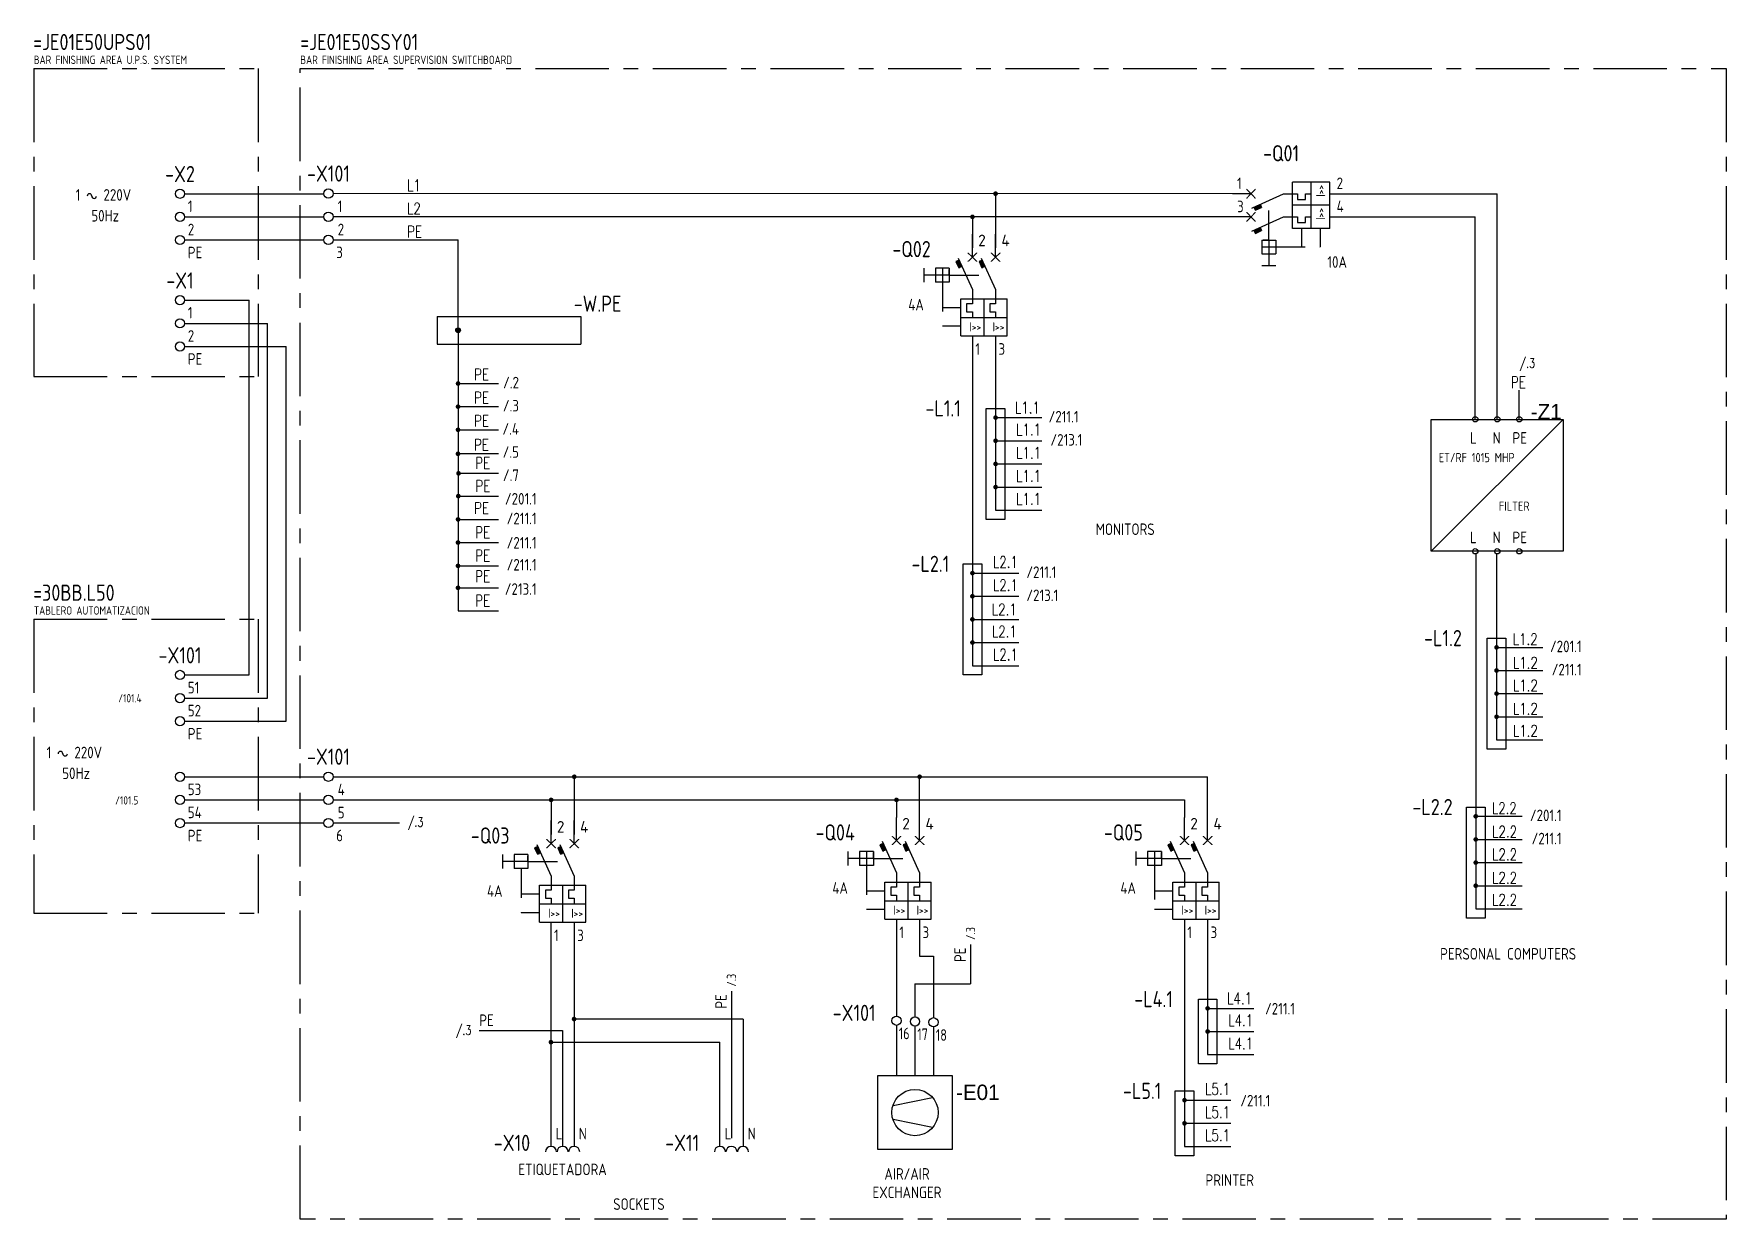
# Model space of a CAD drawing. Header units: millimetres. Extents: x 46 to 412, y 40 to 296.
import ezdxf
from ezdxf.enums import TextEntityAlignment as Align

# ---------------------------------------------------------------- set-up
doc = ezdxf.new("R2010")
doc.units = ezdxf.units.MM
for name, pattern in [('CENTER', [50.8, 31.75, -6.35, 6.35, -6.35]), ('HIDDEN', [9.525, 6.35, -3.175]), ('LTY1', [0])]:
    doc.linetypes.add(name, pattern=pattern)
doc.layers.add('dims', color=7, linetype='Continuous')
doc.layers.add('PEN1', color=3, linetype='LTY1')
doc.styles.add('DIN', font='DIN.SHX', dxfattribs={"width": 0.85})
doc.styles.add('NORMSCHRIFT', font='norm')
doc.styles.add('romans', font='romans.shx', dxfattribs={"width": 0.8})

# ---------------------------------------------------------------- blocks, each defined once
blk = doc.blocks.new('C34')
for centre, start, end in [((0.95, -0.02), 0, 180), ((2.95, -0.02), 180, 0)]:
    blk.add_arc(centre, 1, start, end)
blk = doc.blocks.new('*X4')
at = {"color": 0}
for p, q in [((196.45, 150.5), (197.27, 150.5)), ((196.49, 150.4), (197.32, 150.4)), ((196.5, 150.6), (197.23, 150.6)), ((196.54, 150.3), (197.36, 150.3)), ((196.58, 150.2), (197.41, 150.2)), ((196.63, 150.1), (197.45, 150.1)), ((196.68, 150), (197.5, 150)), ((196.72, 150.7), (197.18, 150.7)), ((196.94, 150.8), (197.14, 150.8)), ((196.72, 149.9), (197.54, 149.9)), ((196.77, 149.8), (197.59, 149.8)), ((196.81, 149.7), (197.64, 149.7)), ((196.86, 149.6), (197.68, 149.6)), ((196.9, 149.5), (197.71, 149.5)), ((196.95, 149.4), (197.49, 149.4)), ((196.99, 149.3), (197.27, 149.3)), ((197.04, 149.2), (197.05, 149.2))]:
    blk.add_line(p, q, dxfattribs=at)
blk = doc.blocks.new('*X3')
at = {"color": 0}
for p, q in [((196.45, 150.5), (197.27, 150.5)), ((196.49, 150.4), (197.32, 150.4)), ((196.5, 150.6), (197.23, 150.6)), ((196.54, 150.3), (197.36, 150.3)), ((196.58, 150.2), (197.41, 150.2)), ((196.63, 150.1), (197.45, 150.1)), ((196.68, 150), (197.5, 150)), ((196.72, 150.7), (197.18, 150.7)), ((196.94, 150.8), (197.14, 150.8)), ((196.72, 149.9), (197.54, 149.9)), ((196.77, 149.8), (197.59, 149.8)), ((196.81, 149.7), (197.64, 149.7)), ((196.86, 149.6), (197.68, 149.6)), ((196.9, 149.5), (197.71, 149.5)), ((196.95, 149.4), (197.49, 149.4)), ((196.99, 149.3), (197.27, 149.3)), ((197.04, 149.2), (197.05, 149.2))]:
    blk.add_line(p, q, dxfattribs=at)
blk = doc.blocks.new('*X2')
at = {"color": 0}
for p, q in [((196.45, 150.5), (197.27, 150.5)), ((196.49, 150.4), (197.32, 150.4)), ((196.5, 150.6), (197.23, 150.6)), ((196.54, 150.3), (197.36, 150.3)), ((196.58, 150.2), (197.41, 150.2)), ((196.63, 150.1), (197.45, 150.1)), ((196.68, 150), (197.5, 150)), ((196.72, 150.7), (197.18, 150.7)), ((196.94, 150.8), (197.14, 150.8)), ((196.72, 149.9), (197.54, 149.9)), ((196.77, 149.8), (197.59, 149.8)), ((196.81, 149.7), (197.64, 149.7)), ((196.86, 149.6), (197.68, 149.6)), ((196.9, 149.5), (197.71, 149.5)), ((196.95, 149.4), (197.49, 149.4)), ((196.99, 149.3), (197.27, 149.3)), ((197.04, 149.2), (197.05, 149.2))]:
    blk.add_line(p, q, dxfattribs=at)
blk = doc.blocks.new('*X7')
at = {"color": 0}
for p, q in [((196.45, 150.5), (197.27, 150.5)), ((196.49, 150.4), (197.32, 150.4)), ((196.5, 150.6), (197.23, 150.6)), ((196.54, 150.3), (197.36, 150.3)), ((196.58, 150.2), (197.41, 150.2)), ((196.63, 150.1), (197.45, 150.1)), ((196.68, 150), (197.5, 150)), ((196.72, 150.7), (197.18, 150.7)), ((196.94, 150.8), (197.14, 150.8)), ((196.72, 149.9), (197.54, 149.9)), ((196.77, 149.8), (197.59, 149.8)), ((196.81, 149.7), (197.64, 149.7)), ((196.86, 149.6), (197.68, 149.6)), ((196.9, 149.5), (197.71, 149.5)), ((196.95, 149.4), (197.49, 149.4)), ((196.99, 149.3), (197.27, 149.3)), ((197.04, 149.2), (197.05, 149.2))]:
    blk.add_line(p, q, dxfattribs=at)
blk = doc.blocks.new('*X8')
at = {"color": 0}
for p, q in [((196.45, 150.5), (197.27, 150.5)), ((196.49, 150.4), (197.32, 150.4)), ((196.5, 150.6), (197.23, 150.6)), ((196.54, 150.3), (197.36, 150.3)), ((196.58, 150.2), (197.41, 150.2)), ((196.63, 150.1), (197.45, 150.1)), ((196.68, 150), (197.5, 150)), ((196.72, 150.7), (197.18, 150.7)), ((196.94, 150.8), (197.14, 150.8)), ((196.72, 149.9), (197.54, 149.9)), ((196.77, 149.8), (197.59, 149.8)), ((196.81, 149.7), (197.64, 149.7)), ((196.86, 149.6), (197.68, 149.6)), ((196.9, 149.5), (197.71, 149.5)), ((196.95, 149.4), (197.49, 149.4)), ((196.99, 149.3), (197.27, 149.3)), ((197.04, 149.2), (197.05, 149.2))]:
    blk.add_line(p, q, dxfattribs=at)

msp = doc.modelspace()

# ---------------------------------------------------------------- linework, layer by layer
at = {"color": 3, "linetype": 'CENTER', "ltscale": 0.5}
for p, q in [((45.85, 288.35), (45.85, 221.85)), ((45.85, 288.35), (94.35, 288.35)), ((94.35, 288.35), (94.35, 221.85)), ((103.43, 288.35), (411.5, 288.35)), ((103.43, 39.79), (103.43, 288.35)), ((411.5, 288.35), (411.5, 39.79)), ((45.85, 221.85), (94.35, 221.85)), ((45.85, 169.38), (94.35, 169.38)), ((45.85, 169.38), (45.85, 105.88)), ((94.35, 169.38), (94.35, 105.88)), ((45.85, 105.88), (94.35, 105.88)), ((411.5, 39.79), (103.43, 39.79))]:
    msp.add_line(p, q, dxfattribs=at)
at = {"color": 7, "linetype": 'Continuous'}
for p, q in [((317.84, 253.82), (317.84, 263.82)), ((321.84, 253.82), (321.84, 263.82)), ((325.84, 253.82), (325.84, 263.82)), ((309.01, 258.22), (315.84, 261.32)), ((315.84, 261.32), (318.89, 261.32)), ((318.89, 261.32), (318.89, 260.07)), ((318.89, 260.07), (320.64, 260.07)), ((320.64, 260.07), (320.64, 261.32)), ((320.64, 261.32), (321.84, 261.32)), ((309.01, 253.22), (315.84, 256.32)), ((309.78, 257.74), (311.14, 258.36)), ((315.84, 256.32), (318.89, 256.32)), ((318.89, 256.32), (318.89, 255.07)), ((320.64, 255.07), (320.64, 256.32)), ((320.64, 256.32), (321.84, 256.32)), ((309.78, 252.74), (311.14, 253.36)), ((318.89, 255.07), (320.64, 255.07)), ((311.21, 251.32), (314.21, 251.32)), ((311.21, 249.82), (314.21, 249.82)), ((312.71, 251.32), (311.46, 251.32)), ((238.15, 245.23), (238.15, 242.23)), ((240.65, 245.23), (240.65, 242.23)), ((242.15, 245.23), (242.15, 242.23)), ((243.65, 245.23), (243.65, 242.23)), ((245.07, 246.67), (245.69, 245.3)), ((245.54, 247.43), (248.65, 240.6)), ((250.07, 246.67), (250.69, 245.3)), ((250.54, 247.43), (253.65, 240.6)), ((311.21, 248.32), (314.21, 248.32)), ((311.21, 245.82), (314.21, 245.82)), ((243.65, 243.73), (243.65, 244.98)), ((246.15, 238.61), (256.15, 238.61)), ((248.65, 240.6), (248.65, 237.55)), ((253.65, 240.6), (253.65, 237.55)), ((246.15, 234.61), (256.15, 234.61)), ((247.4, 237.55), (247.4, 235.8)), ((248.65, 237.55), (247.4, 237.55)), ((247.4, 235.8), (248.65, 235.8)), ((248.65, 235.8), (248.65, 234.61)), ((253.65, 237.55), (252.4, 237.55)), ((252.4, 237.55), (252.4, 235.8)), ((252.4, 235.8), (253.65, 235.8)), ((253.65, 235.8), (253.65, 234.61)), ((246.15, 230.61), (256.15, 230.61)), ((154.52, 120.75, -53), (157.62, 113.92, -53)), ((159.52, 120.75, -53), (162.62, 113.92, -53)), ((229.13, 121.42), (232.24, 114.59)), ((234.13, 121.42), (237.24, 114.59)), ((291.37, 121.42), (294.47, 114.59)), ((296.37, 121.42), (299.47, 114.59)), ((147.12, 118.55, -53), (147.12, 115.55, -53)), ((149.62, 118.55, -53), (149.62, 115.55, -53)), ((152.62, 118.55, -53), (152.62, 115.55, -53)), ((152.62, 117.05, -53), (152.62, 118.3, -53)), ((154.04, 119.99, -53), (154.66, 118.62, -53)), ((159.04, 119.99, -53), (159.66, 118.62, -53)), ((221.74, 119.22), (221.74, 116.22)), ((224.24, 119.22), (224.24, 116.22)), ((225.74, 119.22), (225.74, 116.22)), ((227.24, 119.22), (227.24, 116.22)), ((227.24, 117.72), (227.24, 118.97)), ((228.66, 120.65), (229.28, 119.29)), ((233.66, 120.65), (234.28, 119.29)), ((283.97, 119.22), (283.97, 116.22)), ((286.47, 119.22), (286.47, 116.22)), ((287.97, 119.22), (287.97, 116.22)), ((289.47, 119.22), (289.47, 116.22)), ((289.47, 117.72), (289.47, 118.97)), ((290.89, 120.65), (291.51, 119.29)), ((295.89, 120.65), (296.51, 119.29)), ((157.62, 113.92, -53), (157.62, 110.87, -53)), ((162.62, 113.92, -53), (162.62, 110.87, -53)), ((232.24, 114.59), (232.24, 111.54)), ((237.24, 114.59), (237.24, 111.54)), ((294.47, 114.59), (294.47, 111.54)), ((299.47, 114.59), (299.47, 111.54)), ((155.12, 111.92, -53), (165.12, 111.92, -53)), ((157.62, 110.87, -53), (156.37, 110.87, -53)), ((156.37, 110.87, -53), (156.37, 109.12, -53)), ((162.62, 110.87, -53), (161.37, 110.87, -53)), ((161.37, 110.87, -53), (161.37, 109.12, -53)), ((229.74, 112.59), (239.74, 112.59)), ((230.99, 111.54), (230.99, 109.79)), ((232.24, 111.54), (230.99, 111.54)), ((230.99, 109.79), (232.24, 109.79)), ((232.24, 109.79), (232.24, 108.59)), ((235.99, 111.54), (235.99, 109.79)), ((237.24, 111.54), (235.99, 111.54)), ((235.99, 109.79), (237.24, 109.79)), ((237.24, 109.79), (237.24, 108.59)), ((291.97, 112.59), (301.97, 112.59)), ((294.47, 111.54), (293.22, 111.54)), ((293.22, 111.54), (293.22, 109.79)), ((293.22, 109.79), (294.47, 109.79)), ((294.47, 109.79), (294.47, 108.59)), ((299.47, 111.54), (298.22, 111.54)), ((298.22, 111.54), (298.22, 109.79)), ((298.22, 109.79), (299.47, 109.79)), ((299.47, 109.79), (299.47, 108.59)), ((155.12, 107.92, -53), (165.12, 107.92, -53)), ((156.37, 109.12, -53), (157.62, 109.12, -53)), ((157.62, 109.12, -53), (157.62, 107.92, -53)), ((161.37, 109.12, -53), (162.62, 109.12, -53)), ((162.62, 109.12, -53), (162.62, 107.92, -53)), ((229.74, 108.59), (239.74, 108.59)), ((291.97, 108.59), (301.97, 108.59)), ((155.12, 103.92, -53), (165.12, 103.92, -53)), ((229.74, 104.59), (239.74, 104.59)), ((229.74, 104.59), (239.74, 104.59)), ((291.97, 104.59), (301.97, 104.59))]:
    msp.add_line(p, q, dxfattribs=at)
at = {"color": 7}
for p, q in [((325.84, 263.82), (317.84, 263.82)), ((78.43, 261.32), (108.51, 261.32)), ((308.84, 261.32), (110.51, 261.35)), ((253.65, 261.33), (253.65, 249.61)), ((325.84, 261.32), (329.84, 261.32)), ((329.84, 261.32), (362.05, 261.32)), ((362.05, 212.58), (362.05, 261.32)), ((78.43, 256.32), (108.51, 256.32)), ((248.65, 256.32), (248.65, 249.61)), ((309.47, 258.43), (309.78, 257.74)), ((310.83, 259.05), (311.14, 258.36)), ((325.84, 258.82), (317.84, 258.82)), ((325.84, 256.32), (329.84, 256.32)), ((329.84, 256.32), (357.3, 256.32)), ((357.3, 212.58), (357.3, 256.32)), ((248.65, 247.61), (248.65, 252.61)), ((253.65, 247.61), (253.65, 252.61)), ((309.47, 253.43), (309.78, 252.74)), ((310.83, 254.05), (311.14, 253.36)), ((325.84, 253.82), (317.84, 253.82)), ((311.21, 251.32), (311.21, 248.32)), ((312.71, 251.32), (312.71, 245.82)), ((314.21, 251.32), (314.21, 248.32)), ((243.65, 245.23), (240.65, 245.23)), ((245.75, 246.98), (245.07, 246.67)), ((246.37, 245.61), (245.69, 245.3)), ((250.75, 246.98), (250.07, 246.67)), ((251.37, 245.61), (250.69, 245.3)), ((243.65, 243.73), (238.15, 243.73)), ((243.65, 242.23), (240.65, 242.23)), ((78.43, 238.32), (92.35, 238.32)), ((246.15, 230.61), (246.15, 238.61)), ((251.15, 230.61), (251.15, 238.61)), ((256.15, 230.61), (256.15, 238.61)), ((78.43, 233.32), (96.35, 233.32)), ((248.65, 230.61), (248.65, 226.61)), ((253.65, 230.61), (253.65, 226.61)), ((248.65, 229.61), (248.65, 159.36)), ((253.65, 229.61), (253.65, 192.95)), ((357.4, 183.52), (357.4, 106.82)), ((361.9, 183.53), (361.9, 143.32)), ((162.62, 135.36, -53), (162.62, 122.92, -53)), ((237.24, 121.59), (237.24, 135.36)), ((299.47, 121.59), (299.47, 135.36)), ((157.62, 130.36, -53), (157.62, 122.92, -53)), ((157.62, 120.92, -53), (157.62, 125.92, -53)), ((162.62, 120.92, -53), (162.62, 125.92, -53)), ((232.24, 121.59), (232.24, 126.59)), ((294.47, 121.59), (294.47, 126.59)), ((229.34, 120.96), (228.66, 120.65)), ((234.34, 120.96), (233.66, 120.65)), ((291.58, 120.96), (290.89, 120.65)), ((296.58, 120.96), (295.89, 120.65)), ((152.62, 117.05, -53), (147.12, 117.05, -53)), ((152.62, 118.55, -53), (149.62, 118.55, -53)), ((154.73, 120.3, -53), (154.04, 119.99, -53)), ((155.35, 118.93, -53), (154.66, 118.62, -53)), ((159.73, 120.3, -53), (159.04, 119.99, -53)), ((160.35, 118.93, -53), (159.66, 118.62, -53)), ((227.24, 117.72), (221.74, 117.72)), ((227.24, 119.22), (224.24, 119.22)), ((229.96, 119.6), (229.28, 119.29)), ((234.96, 119.6), (234.28, 119.29)), ((289.47, 117.72), (283.97, 117.72)), ((289.47, 119.22), (286.47, 119.22)), ((292.2, 119.6), (291.51, 119.29)), ((297.2, 119.6), (296.51, 119.29)), ((152.62, 115.55, -53), (149.62, 115.55, -53)), ((227.24, 116.22), (224.24, 116.22)), ((289.47, 116.22), (286.47, 116.22)), ((155.12, 103.92, -53), (155.12, 111.92, -53)), ((160.12, 103.92, -53), (160.12, 111.92, -53)), ((165.12, 103.92, -53), (165.12, 111.92, -53)), ((229.74, 104.59), (229.74, 112.59)), ((234.74, 104.59), (234.74, 112.59)), ((239.74, 104.59), (239.74, 112.59)), ((291.97, 104.59), (291.97, 112.59)), ((296.97, 104.59), (296.97, 112.59)), ((301.97, 104.59), (301.97, 112.59)), ((157.59, 103.92, -53), (157.59, 55.52, -53)), ((162.59, 103.92, -53), (162.59, 55.52, -53)), ((237.24, 104.59), (237.24, 96.61)), ((294.47, 104.59), (294.47, 100.59)), ((294.47, 103.59), (294.47, 55.5)), ((299.47, 104.59), (299.47, 100.59)), ((299.47, 103.59), (299.47, 75.33)), ((199.09, 83.02, -53), (162.59, 83.02, -53)), ((199.09, 83.02, -53), (199.09, 55.52, -53)), ((157.59, 78.02, -53), (194.09, 78.02, -53)), ((194.09, 55.52, -53), (194.09, 78.02, -53))]:
    msp.add_line(p, q, dxfattribs=at)
at = {"color": 7, "linetype": 'HIDDEN'}
for p, q in [((312.71, 251.32), (312.71, 259.9)), ((319.76, 253.82), (319.76, 249.82)), ((323.76, 253.82), (323.76, 249.82)), ((314.21, 249.82), (323.76, 249.82)), ((242.15, 242.23), (242.15, 232.68)), ((243.65, 243.73), (252.23, 243.73)), ((246.15, 236.68), (242.15, 236.68)), ((246.15, 232.68), (242.15, 232.68)), ((152.62, 117.05, -53), (161.2, 117.05, -53)), ((227.24, 117.72), (235.82, 117.72)), ((289.47, 117.72), (298.05, 117.72)), ((151.12, 115.55, -53), (151.12, 106, -53)), ((225.74, 116.22), (225.74, 106.67)), ((287.97, 116.22), (287.97, 106.67)), ((155.12, 110, -53), (151.12, 110, -53)), ((229.74, 110.67), (225.74, 110.67)), ((291.97, 110.67), (287.97, 110.67)), ((229.74, 106.67), (225.74, 106.67)), ((291.97, 106.67), (287.97, 106.67)), ((155.12, 106, -53), (151.12, 106, -53))]:
    msp.add_line(p, q, dxfattribs=at)
at = {"color": 7, "linetype": 'CENTER'}
for p, q in [((78.43, 251.35), (108.51, 251.35)), ((110.51, 251.35), (137.51, 251.35)), ((137.51, 231.82), (137.51, 251.35)), ((78.43, 228.35), (100.35, 228.35)), ((366.8, 212.58), (366.8, 218.85)), ((78.43, 147.38), (100.35, 147.38)), ((78.43, 125.38), (108.51, 125.38)), ((110.51, 125.38), (124.87, 125.38)), ((236.24, 90.61), (248.24, 90.61)), ((236.24, 90.61), (236.24, 83.49)), ((142.09, 80.52, -53), (160.09, 80.52, -53)), ((236.24, 81.49), (236.24, 70.82))]:
    msp.add_line(p, q, dxfattribs=at)
at = {"color": 2}
for p, q in [((133.01, 234.82), (164.01, 234.82)), ((133.01, 234.82), (133.01, 228.82)), ((164.01, 234.82), (164.01, 228.82)), ((133.01, 228.82), (164.01, 228.82))]:
    msp.add_line(p, q, dxfattribs=at)
for p, q in [((137.51, 231.82), (137.51, 176.21)), ((137.51, 222.07), (137.51, 171.21)), ((137.51, 220.32), (146.26, 220.32)), ((137.51, 215.32), (146.26, 215.32)), ((137.51, 212.32), (137.51, 171.21)), ((253.65, 212.95), (263.65, 212.95)), ((137.51, 210.32), (146.26, 210.32)), ((138.01, 205.21), (146.26, 205.21)), ((253.65, 207.95), (263.65, 207.95)), ((137.51, 202.57), (137.51, 171.21)), ((253.65, 202.95), (263.65, 202.95)), ((137.76, 200.96), (146.26, 200.96)), ((253.65, 197.95), (263.65, 197.95)), ((137.76, 195.96), (146.26, 195.96)), ((137.76, 190.96), (146.26, 190.96)), ((253.65, 192.95), (263.65, 192.95)), ((137.76, 185.96), (146.26, 185.96)), ((137.51, 180.96), (146.26, 180.96)), ((248.65, 179.36), (258.65, 179.36)), ((137.51, 176.21), (146.26, 176.21)), ((248.65, 174.36), (258.65, 174.36)), ((137.51, 171.21), (146.26, 171.21)), ((248.65, 169.36), (258.65, 169.36)), ((248.65, 164.36), (258.65, 164.36)), ((361.9, 163.32), (371.9, 163.32)), ((248.65, 159.36), (258.65, 159.36)), ((361.9, 158.32), (371.9, 158.32)), ((361.9, 153.32), (371.9, 153.32)), ((361.9, 148.32), (371.9, 148.32)), ((361.9, 143.32), (371.9, 143.32)), ((357.4, 126.82), (367.4, 126.82)), ((357.4, 121.82), (367.4, 121.82)), ((357.4, 116.82), (367.4, 116.82)), ((357.4, 111.82), (367.4, 111.82)), ((357.4, 106.82), (367.4, 106.82)), ((299.47, 85.33), (309.47, 85.33)), ((299.47, 80.33), (309.47, 80.33)), ((299.47, 75.33), (309.47, 75.33)), ((228.24, 54.82), (228.24, 70.82)), ((228.24, 70.82), (244.24, 70.82)), ((244.24, 70.82), (244.24, 54.82)), ((294.47, 65.5), (304.47, 65.5)), ((294.47, 60.5), (304.47, 60.5)), ((294.47, 55.5), (304.47, 55.5)), ((244.24, 54.82), (228.24, 54.82))]:
    msp.add_line(p, q)
at = {"linetype": 'HIDDEN'}
msp.add_line((287.97, 115.17), (287.97, 106.67), dxfattribs=at)
at = {"ltscale": 0.5}
for p, q in [((232.24, 104.59), (232.24, 83.66)), ((248.24, 99.11), (248.24, 90.61)), ((237.24, 96.61), (240.24, 96.61)), ((240.24, 96.61), (240.24, 83.32)), ((232.24, 81.66), (232.24, 70.99)), ((240.24, 81.32), (240.24, 70.82))]:
    msp.add_line(p, q, dxfattribs=at)
at = {"linetype": 'CENTER'}
msp.add_line((196.58, 89.02, -53), (196.59, 55.52, -53), dxfattribs=at)
at = {"const_width": 0.5}
for points in [[(253.4, 261.33, 1), (253.9, 261.33, 1)], [(248.4, 256.32, 1), (248.9, 256.32, 1)], [(137.26, 220.32, 1), (137.76, 220.32, 1)], [(137.26, 215.32, 1), (137.76, 215.32, 1)], [(253.4, 212.95, 1), (253.9, 212.95, 1)], [(137.26, 210.32, 1), (137.76, 210.32, 1)], [(253.4, 207.95, 1), (253.9, 207.95, 1)], [(137.25, 205.14, 1), (137.75, 205.14, 1)], [(137.36, 200.91, 1), (137.86, 200.91, 1)], [(253.4, 202.95, 1), (253.9, 202.95, 1)], [(253.4, 197.95, 1), (253.9, 197.95, 1)], [(137.31, 195.99, 1), (137.81, 195.99, 1)], [(137.26, 190.96, 1), (137.76, 190.96, 1)], [(137.25, 185.96, 1), (137.75, 185.96, 1)], [(137.25, 180.93, 1), (137.75, 180.93, 1)], [(248.4, 179.36, 1), (248.9, 179.36, 1)], [(137.25, 176.18, 1), (137.75, 176.18, 1)], [(248.4, 174.36, 1), (248.9, 174.36, 1)], [(248.4, 169.36, 1), (248.9, 169.36, 1)], [(248.4, 164.36, 1), (248.9, 164.36, 1)], [(361.65, 163.32, 1), (362.15, 163.32, 1)], [(361.65, 163.32, 1), (362.15, 163.32, 1)], [(361.65, 163.32, 1), (362.15, 163.32, 1)], [(361.65, 158.32, 1), (362.15, 158.32, 1)], [(361.65, 158.32, 1), (362.15, 158.32, 1)], [(361.65, 153.32, 1), (362.15, 153.32, 1)], [(361.65, 148.32, 1), (362.15, 148.32, 1)], [(357.15, 126.82, 1), (357.65, 126.82, 1)], [(357.15, 121.82, 1), (357.65, 121.82, 1)], [(357.15, 116.82, 1), (357.65, 116.82, 1)], [(357.15, 111.82, 1), (357.65, 111.82, 1)], [(299.22, 85.33, 1), (299.72, 85.33, 1)], [(299.22, 80.33, 1), (299.72, 80.33, 1)], [(294.22, 65.5, 1), (294.72, 65.5, 1)], [(294.22, 60.5, 1), (294.72, 60.5, 1)]]:
    msp.add_lwpolyline(points, format="xyb", close=True, dxfattribs=at)
at = {"color": 2, "const_width": 0.5}
msp.add_lwpolyline([(137.26, 231.82, 1), (137.76, 231.82, 1)], format="xyb", close=True, dxfattribs=at)
at = {"color": 2}
for points in [[(251.65, 214.95), (255.65, 214.95), (255.65, 190.95), (251.65, 190.95)], [(246.65, 181.36), (250.65, 181.36), (250.65, 157.36), (246.65, 157.36)], [(359.9, 165.32), (363.9, 165.32), (363.9, 141.32), (359.9, 141.32)], [(355.4, 128.82), (359.4, 128.82), (359.4, 104.82), (355.4, 104.82)], [(297.47, 87.33), (301.47, 87.33), (301.47, 73.33), (297.47, 73.33)], [(292.47, 67.5), (296.47, 67.5), (296.47, 53.5), (292.47, 53.5)]]:
    msp.add_lwpolyline(points, close=True, dxfattribs=at)
at = {"const_width": 0.5, "elevation": -53}
for points in [[(162.37, 135.36, 1), (162.87, 135.36, 1)], [(236.99, 135.36, 1), (237.49, 135.36, 1)], [(157.37, 130.36, 1), (157.87, 130.36, 1)], [(231.99, 130.36, 1), (232.49, 130.36, 1)]]:
    msp.add_lwpolyline(points, format="xyb", close=True, dxfattribs=at)
at = {"color": 7, "const_width": 0.5, "elevation": -53}
for points in [[(162.33, 83.02, 1), (162.83, 83.02, 1)], [(157.33, 78.02, 1), (157.83, 78.02, 1)]]:
    msp.add_lwpolyline(points, format="xyb", close=True, dxfattribs=at)
at = {"color": 7}
for centre in [(77.43, 261.32), (109.51, 261.35), (77.43, 256.32), (109.51, 256.35), (77.43, 251.32), (109.51, 251.35), (77.43, 238.32), (77.43, 233.32), (77.43, 228.32), (77.43, 157.36), (77.43, 152.36), (77.43, 147.36), (77.43, 135.36), (109.51, 135.37), (77.43, 130.36), (109.51, 130.37), (77.43, 125.36), (109.51, 125.37), (232.24, 82.66), (236.24, 82.49), (240.24, 82.32)]:
    msp.add_circle(centre, 1, dxfattribs=at)
at = {"color": 2}
msp.add_circle((137.52, 231.82), 0.5, dxfattribs=at)
at = {"layer": 'dims'}
for p, q in [((92.35, 157.36), (92.35, 238.32)), ((96.35, 152.36), (96.35, 233.32)), ((100.35, 147.38), (100.35, 228.35)), ((78.43, 157.36), (92.35, 157.36)), ((78.43, 152.36), (96.35, 152.36)), ((78.43, 135.36), (108.51, 135.36)), ((110.51, 135.36), (299.47, 135.36)), ((78.43, 130.36), (108.51, 130.36)), ((110.51, 130.36), (294.47, 130.36)), ((232.24, 130.36), (232.24, 126.59)), ((294.47, 130.36), (294.47, 126.59))]:
    msp.add_line(p, q, dxfattribs=at)
at = {"layer": 'PEN1', "color": 7, "linetype": 'LTY1'}
for p, q in [((308.79, 261.32), (304.84, 261.32)), ((308.79, 256.32), (110.51, 256.32)), ((231.49, 64.32), (239.99, 66.07)), ((239.99, 59.57), (231.49, 61.32))]:
    msp.add_line(p, q, dxfattribs=at)
at = {"layer": 'PEN1', "linetype": 'LTY1'}
for p, q in [((347.8, 184.08), (347.8, 212.58)), ((347.8, 184.08), (376.3, 212.58)), ((347.8, 212.58), (376.3, 212.58)), ((376.3, 212.58), (376.3, 184.08)), ((376.3, 184.08), (347.8, 184.08))]:
    msp.add_line(p, q, dxfattribs=at)
at = {"layer": 'PEN1', "color": 7, "linetype": 'CENTER'}
msp.add_line((160.09, 80.52, -53), (160.09, 55.52, -53), dxfattribs=at)
at = {"layer": 'PEN1', "linetype": 'LTY1'}
for centre in [(357.3, 212.58), (362.05, 212.58), (366.8, 212.58), (357.3, 184.08), (362.05, 184.08), (366.8, 184.08)]:
    msp.add_circle(centre, 0.57, dxfattribs=at)
at = {"layer": 'PEN1', "color": 7, "linetype": 'LTY1'}
msp.add_circle((236.24, 62.82), 5, dxfattribs=at)
for centre in [(157.59, 54.32, -53), (160.09, 54.32, -53), (162.59, 54.32, -53), (194.09, 54.32, -53), (196.59, 54.32, -53), (199.09, 54.32, -53)]:
    msp.add_arc(centre, 1.2, 0, 180, dxfattribs=at)

# ---------------------------------------------------------------- block references
at = {"xscale": 0.5, "yscale": 0.5, "zscale": 0.5}
for p in [(57.4, 260.82), (51.12, 140.36, 17.67)]:
    msp.add_blockref('C34', p, dxfattribs=at)
at = {"color": 7, "rotation": 90}
for p in [(460.34, 61.32), (460.34, 56.32)]:
    msp.add_blockref('*X2', p, dxfattribs=at)
at = {"color": 7}
for name, p in [('*X7', (48.65, 96.11)), ('*X7', (53.65, 96.11)), ('*X3', (32.24, -29.91)), ('*X3', (37.24, -29.91)), ('*X8', (94.47, -29.91)), ('*X8', (99.47, -29.91)), ('*X4', (-42.38, -30.58, -53)), ('*X4', (-37.38, -30.58, -53))]:
    msp.add_blockref(name, p, dxfattribs=at)

# ---------------------------------------------------------------- texts
at = {"color": 3, "style": 'DIN', "width": 0.85}
for s, p in [('=JE01E50UPS01', (45.71, 292.35)), ('=JE01E50SSY01', (103.41, 292.35)), ('-W.PE', (162.51, 235.82)), ('=30BB.L50', (45.71, 173.38))]:
    msp.add_text(s, height=3.5, dxfattribs=at).set_placement(p)
for s, height, style, width, p in [('BAR FINISHING AREA U.P.S. SYSTEM', 1.8, 'DIN', 0.85, (45.85, 289.35)), ('BAR FINISHING AREA SUPERVISION SWITCHBOARD', 1.8, 'DIN', 0.85, (103.43, 289.35)), ('L1', 2.5, 'romans', 0.75, (126.5, 261.88)), ('1', 2.5, 'DIN', 0.85, (54.9, 259.82)), ('220V', 2.5, 'DIN', 0.85, (60.9, 259.82)), ('50Hz', 2.5, 'DIN', 0.85, (58.27, 255.32)), ('L2', 2.5, 'romans', 0.75, (126.5, 256.88)), ('PE', 2.5, 'romans', 0.75, (126.5, 251.88)), ('PE', 2.5, 'romans', 0.75, (140.97, 221.01)), ('PE', 2.5, 'romans', 0.75, (365, 219.35)), ('PE', 2.5, 'romans', 0.75, (140.97, 216.01)), ('L1.1', 2.5, 'romans', 0.75, (257.85, 213.84)), ('PE', 2.5, 'romans', 0.75, (140.97, 211.01)), ('L1.1', 2.5, 'romans', 0.75, (258.1, 209.11)), ('PE', 2.5, 'romans', 0.75, (140.96, 205.83)), ('L1.1', 2.5, 'romans', 0.75, (258.1, 204.09)), ('ET/RF 1015 MHP', 2, 'DIN', 0.85, (349.4, 203.32)), ('PE', 2.5, 'romans', 0.75, (141.22, 201.9)), ('L1.1', 2.5, 'romans', 0.75, (258.1, 199.09)), ('PE', 2.5, 'romans', 0.75, (141.27, 196.93)), ('PE', 2.5, 'romans', 0.75, (140.97, 192.15)), ('L1.1', 2.5, 'romans', 0.75, (258.1, 194.11)), ('FILTER', 2, 'DIN', 0.85, (362.4, 192.82)), ('PE', 2.5, 'romans', 0.75, (141.22, 186.9)), ('PE', 2.5, 'romans', 0.75, (141.22, 181.9)), ('L2.1', 2.5, 'romans', 0.75, (253.1, 180.5)), ('PE', 2.5, 'romans', 0.75, (141.22, 177.43)), ('L2.1', 2.5, 'romans', 0.75, (253.1, 175.5)), ('TABLERO AUTOMATIZACION', 1.8, 'DIN', 0.85, (45.85, 170.38)), ('PE', 2.5, 'romans', 0.75, (141.22, 172.15)), ('L2.1', 2.5, 'romans', 0.75, (252.84, 170.25)), ('L2.1', 2.5, 'romans', 0.75, (252.85, 165.5)), ('L1.2', 2.5, 'romans', 0.75, (365.39, 163.83)), ('L2.1', 2.5, 'romans', 0.75, (253.1, 160.5)), ('L1.2', 2.5, 'romans', 0.75, (365.44, 158.73)), ('L1.2', 2.5, 'romans', 0.75, (365.44, 153.83)), ('/101.4', 1.8, 'DIN', 0.85, (64.08, 151.43)), ('L1.2', 2.5, 'romans', 0.75, (365.44, 148.78)), ('L1.2', 2.5, 'romans', 0.75, (365.44, 144.03)), ('1', 2.5, 'DIN', 0.85, (48.62, 139.36, 17.67)), ('220V', 2.5, 'DIN', 0.85, (54.62, 139.36, 17.67)), ('50Hz', 2.5, 'DIN', 0.85, (51.99, 134.86, 17.67)), ('/101.5', 1.8, 'DIN', 0.85, (63.41, 129.36)), ('L2.2', 2.5, 'romans', 0.75, (360.89, 127.33)), ('L2.2', 2.5, 'romans', 0.75, (360.94, 122.23)), ('L2.2', 2.5, 'romans', 0.75, (360.94, 117.33)), ('L2.2', 2.5, 'romans', 0.75, (360.94, 112.28)), ('L2.2', 2.5, 'romans', 0.75, (360.94, 107.53)), ('L4.1', 2.5, 'romans', 0.75, (303.68, 86.22)), ('PE', 2.5, 'DIN', 0.85, (142.09, 81.52, -53)), ('L4.1', 2.5, 'romans', 0.75, (303.93, 81.48)), ('L4.1', 2.5, 'romans', 0.75, (303.93, 76.48)), ('L5.1', 2.5, 'romans', 0.75, (298.93, 66.64)), ('L5.1', 2.5, 'romans', 0.75, (298.93, 61.64)), ('L5.1', 2.5, 'romans', 0.75, (298.93, 56.64))]:
    msp.add_text(s, height=height, dxfattribs=dict(style=style, width=width)).set_placement(p)
for s, p in [('-Q01', (315.34, 268.32)), ('-X2', (77.43, 263.82)), ('-X101', (109.51, 263.93)), ('-X1', (77.43, 240.82)), ('-X101', (77.43, 159.86)), ('-X101', (109.51, 137.95))]:
    msp.add_text(s, height=3.5, dxfattribs=at).set_placement(p, align=Align.CENTER)
at = {"color": 7, "style": 'DIN'}
for s, width, p in [('1', 0.85, (305.84, 262.32)), ('2', 0.85, (327.34, 262.32)), ('1', 0.85, (79.12, 257.35)), ('1', 0.85, (111.51, 257.35)), ('3', 0.85, (305.84, 257.32)), ('4', 0.85, (327.34, 257.32)), ('2', 0.85, (79.12, 252.35)), ('2', 0.85, (111.51, 252.35)), ('PE', 0.85, (79.12, 247.37)), ('3', 0.85, (111.19, 247.4)), ('10A', 0.85, (325.34, 245.32)), ('1', 0.85, (79.12, 234.35)), ('2', 0.85, (79.12, 229.35)), ('PE', 0.85, (79.12, 224.37)), ('51', 0.85, (79.12, 153.38)), ('52', 0.85, (79.12, 148.41)), ('PE', 0.85, (79.12, 143.41)), ('53', 0.85, (79.12, 131.38)), ('4', 0.85, (111.51, 131.37)), ('54', 0.85, (79.12, 126.41)), ('5', 0.85, (111.51, 126.37)), ('PE', 0.85, (79.12, 121.41)), ('6', 0.85, (111.19, 121.42)), ('16', 0.8, (232.74, 78.66)), ('17', 0.8, (236.74, 78.49)), ('18', 0.8, (240.74, 78.32)), ('L', 0.85, (158.59, 57.02, -53)), ('N', 0.85, (163.59, 57.02, -53)), ('L', 0.85, (195.09, 57.02, -53)), ('N', 0.85, (200.09, 57.02, -53))]:
    msp.add_text(s, height=2.5, dxfattribs=dict(at, width=width)).set_placement(p)
at = {"color": 7, "style": 'DIN', "width": 1.5}
for p in [(308.84, 261.32), (308.84, 256.32)]:
    msp.add_text('X', height=2, rotation=90, dxfattribs=at).set_placement(p, align=Align.MIDDLE)
at = {"color": 7, "style": 'DIN', "width": 0.8}
for p in [(324.88, 263.26), (324.88, 258.26)]:
    msp.add_text('I>>', height=2, rotation=90, dxfattribs=at).set_placement(p, align=Align.RIGHT)
at = {"color": 7, "linetype": 'Continuous', "style": 'DIN'}
for s, p in [('2', (249.9, 249.98)), ('4', (254.9, 249.98)), ('2', (158.87, 123.3, -53)), ('4', (163.87, 123.3, -53)), ('2', (233.49, 123.97)), ('4', (238.49, 123.97)), ('2', (295.72, 123.97)), ('4', (300.72, 123.97))]:
    msp.add_text(s, height=2.5, dxfattribs=at).set_placement(p)
at = {"color": 3, "style": 'DIN', "width": 0.85}
for s, p in [('-Q02', (239.65, 247.61)), ('-Q03', (148.62, 120.92, -53)), ('-Q04', (223.24, 121.59)), ('-Q05', (285.47, 121.59)), ('-X101', (227.74, 82.61)), ('-X10', (153.09, 54.52, -53)), ('-X11', (189.59, 54.52, -53))]:
    msp.add_text(s, height=3.5, dxfattribs=at).set_placement(p, align=Align.RIGHT)
at = {"color": 7, "style": 'DIN', "width": 1.5}
for p in [(248.65, 247.61), (253.65, 247.61), (157.62, 120.92, -53), (162.62, 120.92, -53), (232.24, 121.59), (237.24, 121.59), (294.47, 121.59), (299.47, 121.59)]:
    msp.add_text('X', height=2, dxfattribs=at).set_placement(p, align=Align.MIDDLE)
at = {"color": 7, "style": 'DIN'}
for s, height, width, p in [('4A', 2.5, 0.85, (238.15, 236.11)), ('I>>', 2, 0.8, (250.59, 231.56)), ('I>>', 2, 0.8, (255.59, 231.56)), ('4A', 2.5, 0.85, (147.12, 109.42, -53)), ('4A', 2.5, 0.85, (221.74, 110.09)), ('4A', 2.5, 0.85, (283.97, 110.09)), ('I>>', 2, 0.8, (159.56, 104.88, -53)), ('I>>', 2, 0.8, (164.56, 104.88, -53)), ('I>>', 2, 0.8, (234.17, 105.55)), ('I>>', 2, 0.8, (239.17, 105.55)), ('I>>', 2, 0.8, (296.41, 105.55)), ('I>>', 2, 0.8, (301.41, 105.55))]:
    msp.add_text(s, height=height, dxfattribs=dict(at, width=width)).set_placement(p, align=Align.RIGHT)
at = {"color": 7, "linetype": 'Continuous', "style": 'DIN', "width": 0.85}
for s, p in [('1', (249.28, 226.53)), ('1', (249.28, 226.53)), ('3', (254.28, 226.53)), ('3', (254.28, 226.53)), ('1', (232.86, 100.51)), ('3', (237.86, 100.51)), ('1', (295.1, 100.51)), ('3', (300.1, 100.51)), ('1', (158.25, 99.85, -53)), ('1', (158.25, 99.85, -53)), ('3', (163.25, 99.85, -53))]:
    msp.add_text(s, height=2.5, dxfattribs=at).set_placement(p)
for s, height, style, width, p in [('/.3', 2, 'romans', 0.75, (370.22, 223.72)), ('/.2', 2.5, 'DIN', 0.85, (150.67, 219.27)), ('/.3', 2.5, 'DIN', 0.85, (150.67, 214.27)), ('/211.1', 2.5, 'DIN', 0.85, (271.58, 211.9)), ('/.4', 2.5, 'DIN', 0.85, (150.67, 209.27)), ('/213.1', 2.5, 'DIN', 0.85, (272.39, 206.9)), ('/.5', 2.5, 'DIN', 0.85, (150.67, 204.27)), ('/.7', 2.5, 'DIN', 0.85, (150.67, 199.27)), ('/201.1', 2.5, 'DIN', 0.85, (154.49, 194.16)), ('/211.1', 2.5, 'DIN', 0.85, (154.49, 189.91)), ('/211.1', 2.5, 'DIN', 0.85, (154.49, 184.66)), ('/211.1', 2.5, 'DIN', 0.85, (154.49, 179.91)), ('/211.1', 2.5, 'DIN', 0.85, (266.78, 178.31)), ('/213.1', 2.5, 'DIN', 0.85, (154.49, 174.66)), ('/213.1', 2.5, 'DIN', 0.85, (267.19, 173.31)), ('/201.1', 2.5, 'DIN', 0.85, (380.29, 162.27)), ('/211.1', 2.5, 'DIN', 0.85, (380.29, 157.27)), ('/201.1', 2.5, 'DIN', 0.85, (375.95, 125.77)), ('/.3', 2, 'romans', 0.75, (130.02, 124.56)), ('/211.1', 2.5, 'DIN', 0.85, (375.95, 120.77)), ('/211.1', 2.5, 'DIN', 0.85, (318.35, 84)), ('/.3', 2, 'romans', 0.75, (140.36, 79.62, -53)), ('/211.1', 2.5, 'DIN', 0.85, (313, 64.14))]:
    msp.add_text(s, height=height, dxfattribs=dict(style=style, width=width)).set_placement(p, align=Align.RIGHT)
at = {"color": 3, "style": 'DIN', "width": 0.85}
for s, p in [('-L1.1', (246.15, 214.95)), ('-L2.1', (243.65, 181.36)), ('-L1.2', (354.4, 165.32)), ('-L2.2', (352.4, 128.82)), ('-L4.1', (291.97, 87.33)), ('-L5.1', (289.47, 67.5))]:
    msp.add_text(s, height=3.5, dxfattribs=at).set_placement(p, align=Align.MIDDLE_RIGHT)
at = {"style": 'DIN', "width": 0.85}
for s, p in [('L', (356.9, 207.32)), ('N', (361.9, 207.32)), ('PE', (366.9, 207.32)), ('MONITORS', (281.66, 187.59)), ('L', (356.9, 185.82)), ('N', (361.9, 185.82)), ('PE', (366.9, 185.82)), ('PERSONAL COMPUTERS', (364.4, 95.86)), ('ETIQUETADORA', (160.09, 49.29, -53)), ('AIR/AIR', (234.51, 48.32)), ('PRINTER', (304.24, 46.98)), ('SOCKETS', (176.59, 41.79, -53)), ('EXCHANGER', (234.51, 44.32))]:
    msp.add_text(s, height=2.5, dxfattribs=at).set_placement(p, align=Align.CENTER)
for s, height, p in [('/.3', 2, (249.24, 100.11)), ('PE', 2.5, (247.24, 95.36)), ('/.3', 2, (197.58, 90.02, -53)), ('PE', 2.5, (195.58, 85.27, -53))]:
    msp.add_text(s, height=height, rotation=90, dxfattribs=at).set_placement(p)
at = {"layer": 'PEN1', "color": 3, "style": 'NORMSCHRIFT'}
for s, p in [('-Z1', (375.97, 212.58)), ('-E01', (254.5, 65.53))]:
    msp.add_text(s, height=3.325, dxfattribs=at).set_placement(p, align=Align.RIGHT)

doc.saveas('drawing.dxf')
